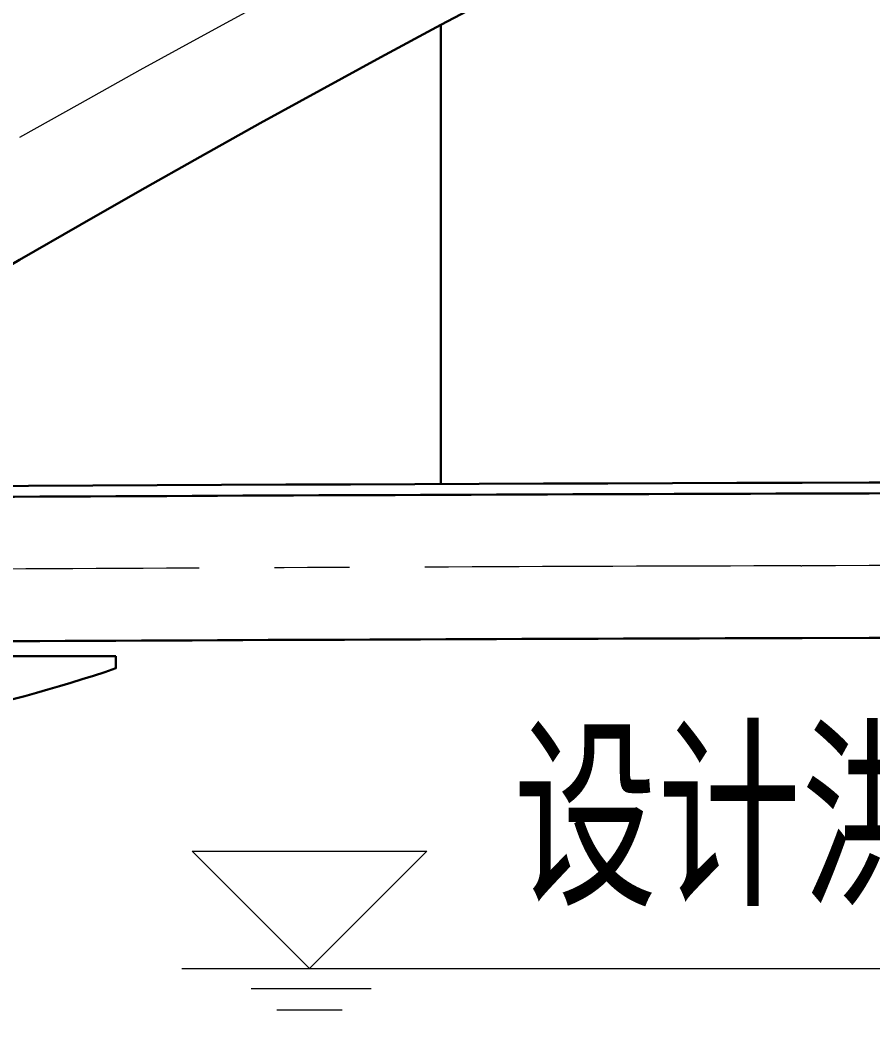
# Model space of a CAD drawing. Header units: millimetres. Extents: x 4628 to 974470, y 12613 to 383573.
# Drawn here: x 494596 to 508769, y 312444 to 329091 of the extents above; entities that cross this region are included whole.
import ezdxf

# ---------------------------------------------------------------- set-up
doc = ezdxf.new("R2010")
doc.units = ezdxf.units.MM
doc.linetypes.add('CENTER', pattern=[2, 1.25, -0.25, 0.25, -0.25])
doc.layers.add('Dim', color=4, linetype='Continuous')
for name, color, linetype, lineweight in [('文字', 7, 'Continuous', 15), ('标注', 3, 'Continuous', 18), ('桥 中心线', 5, 'CENTER', 15), ('桥 构造粗实', 1, 'Continuous', 30), ('桥 标高', 4, 'Continuous', 15)]:
    doc.layers.add(name, color=color, linetype=linetype, lineweight=lineweight)
doc.styles.add('仿宋字', font='', dxfattribs={"width": 0.7})
doc.styles.get('仿宋字').set_extended_font_data('仿宋_GB2312')
doc.dimstyles.new('750', dxfattribs={"dimscale": 0, "dimtxt": 2.5, "dimasz": 1, "dimexe": 1, "dimexo": 1, "dimgap": 0, "dimtad": 0, "dimdec": 0, "dimlfac": 0.1, "dimrnd": 0.1, "dimzin": 12, "dimdsep": 46, "dimtxsty": '仿宋字', "dimblk": 'OBLIQUE', "dimcen": -1, "dimclrd": 256, "dimclre": 256, "dimclrt": 256, "dimadec": 4, "dimazin": 0, "dimtp": 2, "dimtm": 3, "dimtfac": 0.5, "dimtdec": 0, "dimtmove": 2, "dimatfit": 3, "dimldrblk": 'OBLIQUE', "dimfxl": 3, "dimfxlon": 1, "dimtvp": 0.7, "dimtolj": 1, "dimtzin": 12, "dimarcsym": 0})

# ---------------------------------------------------------------- blocks, each defined once
blk = doc.blocks.new('_Oblique')
at = {"color": 0, "linetype": 'ByBlock', "lineweight": -2}
blk.add_line((-0.5, -0.5), (0.5, 0.5), dxfattribs=at)
blk = doc.blocks.new('*D94')
at = {"layer": 'Defpoints', "color": 0}
for p in [(663589, 354869), (663589, 320810), (501589, 320390)]:
    blk.add_point(p, dxfattribs=at)
at = {"layer": '标注', "lineweight": -2}
for p, q in [((501589, 352869), (501589, 355869)), ((663589, 352869), (663589, 355869)), ((501589, 354869), (663589, 354869))]:
    blk.add_line(p, q, dxfattribs=at)
at = {"layer": '标注', "lineweight": -2, "xscale": 1000.0000020837, "yscale": 1000.0000020837, "zscale": 1000.0000020837, "rotation": 180}
blk.add_blockref('_Oblique', (501589, 354869), dxfattribs=at)
at = {"layer": '标注', "lineweight": -2, "xscale": 1000.0000020837, "yscale": 1000.0000020837, "zscale": 1000.0000020837}
blk.add_blockref('_Oblique', (663589, 354869), dxfattribs=at)
at = {"layer": '标注', "insert": (582589, 356619), "char_height": 2500, "attachment_point": 5, "style": '仿宋字'}
blk.add_mtext('\\A1;18×900', dxfattribs=at)
blk = doc.blocks.new('水位')
at = {"layer": '桥 标高'}
for p, q in [((-1500, 2027), (1500, 2027)), ((0, 527), (-1500, 2027)), ((0, 527), (1500, 2027)), ((-1631, 527), (19920, 527)), ((-745, 272), (790, 272)), ((-419, 0), (419, 0))]:
    blk.add_line(p, q, dxfattribs=at)
blk = doc.blocks.new('A$C5172229C')
at = {"layer": '桥 构造粗实'}
for p, q in [((-1500, 381.8), (1400, 381.8)), ((1400, 381.8), (1400, 341.8))]:
    blk.add_line(p, q, dxfattribs=at)
blk.add_arc((413.6, 1787.4), 1750, 281.0824, 304.3085, dxfattribs=at)
blk = doc.blocks.new('*D112')
at = {"layer": 'Defpoints', "color": 0}
for p in [(501589, 354869), (501589, 321395), (482589, 312444)]:
    blk.add_point(p, dxfattribs=at)
at = {"layer": '标注', "lineweight": -2}
for p, q in [((482589, 352869), (482589, 355869)), ((501589, 352869), (501589, 355869)), ((482589, 354869), (501589, 354869))]:
    blk.add_line(p, q, dxfattribs=at)
at = {"layer": '标注', "lineweight": -2, "xscale": 1000.0000020837, "yscale": 1000.0000020837, "zscale": 1000.0000020837, "rotation": 180}
blk.add_blockref('_Oblique', (482589, 354869), dxfattribs=at)
at = {"layer": '标注', "lineweight": -2, "xscale": 1000.0000020837, "yscale": 1000.0000020837, "zscale": 1000.0000020837}
blk.add_blockref('_Oblique', (501589, 354869), dxfattribs=at)
at = {"layer": '标注', "insert": (492089, 356619), "char_height": 2500, "attachment_point": 5, "style": '仿宋字'}
blk.add_mtext('\\A1;1900', dxfattribs=at)

msp = doc.modelspace()

# ---------------------------------------------------------------- linework, layer by layer
at = {"layer": '桥 中心线', "ltscale": 3000}
msp.add_lwpolyline([(509588.7, 334889.4), (508588.7, 334417.6), (507588.7, 333939.4), (506588.7, 333454.8), (505588.7, 332963.7), (504588.7, 332466.3), (503588.7, 331962.4), (502588.7, 331452.1), (501588.7, 330935.4), (500588.7, 330412.3), (499588.7, 329882.7), (498588.7, 329346.7), (497588.7, 328804.4), (496588.7, 328255.6), (495588.7, 327700.3), (494588.7, 327138.7)], dxfattribs=at)
at = {"layer": '桥 中心线', "ltscale": 5000}
msp.add_lwpolyline([(482588.7, 319898.3, -0.0009937), (507571.6, 320022.9), (507586.3, 320022.9, -0.0032499), (650596.1, 319522.4), (650626.4, 319522.1, -0.0013316), (682588.7, 319117.4)], format="xyb", dxfattribs=at)
at = {"layer": '桥 构造粗实'}
msp.add_line((501588.7, 329009.5), (501588.7, 321394.7), dxfattribs=at)
msp.add_lwpolyline([(509588.7, 333079.7), (508588.7, 332593.7), (507588.7, 332101.2), (506588.7, 331602.2), (505588.7, 331096.7), (504588.7, 330584.7), (503588.7, 330066.1), (502588.7, 329541.1), (501588.7, 329009.5), (500588.7, 328471.4), (499588.7, 327926.8), (498588.7, 327375.6), (497588.7, 326818), (496588.7, 326253.8), (495588.7, 325683.1), (494588.7, 325105.8), (493588.7, 324522.1), (492588.7, 323931.8), (491588.7, 323335), (490588.7, 322731.7), (489588.7, 322121.8), (488588.7, 321505.5), (487991.8, 321133.6)], dxfattribs=at)
for points in [[(281269.9, 317283.5), (370623, 319499.5, -0.0054488), (507575.2, 321402.9), (507589.9, 321402.9, -0.0032499), (650584.1, 320902.5), (650614.4, 320902.2, -0.004873), (767540.5, 318593.1), (822266.4, 316978.7, 0.0000105), (822716.4, 316965.4)], [(480588.7, 321084, -0.0010736), (507575.2, 321222.9), (507589.9, 321222.9, -0.0032499), (650584.1, 320722.5), (650614.4, 320722.2, -0.0013324), (682588.7, 320317.2, -0.0013324)], [(480588.7, 318684, -0.0010736), (507575.2, 318822.9), (507589.9, 318822.9, -0.0032499), (650584.1, 318322.5), (650614.4, 318322.2, -0.0014157), (684588.7, 317886.2)]]:
    msp.add_lwpolyline(points, format="xyb", dxfattribs=at)

# ---------------------------------------------------------------- block references
at = {"layer": 'Dim', "xscale": 10, "yscale": 5, "zscale": 10}
msp.add_blockref('A$C5172229C', (482188.7, 316610.2), dxfattribs=at)
at = {"layer": '标注', "xscale": 1.30005200207961, "yscale": 1.30005200207961, "zscale": 1.30005200207961}
msp.add_blockref('水位', (499406.2, 312644.6), dxfattribs=at)

# ---------------------------------------------------------------- texts
at = {"layer": '文字', "insert": (502797.9, 317145.9), "char_height": 2500, "attachment_point": 1, "style": '仿宋字'}
msp.add_mtext_dynamic_manual_height_columns('设计洪水位 +4.180m', width=22875.622, gutter_width=12.5, heights=[0], dxfattribs=at)

# ---------------------------------------------------------------- dimensions: what is measured, and where the dimension line sits
at = {"layer": '标注'}
dim = msp.add_linear_dim(base=(501588.7, 354868.6), p1=(482588.7, 312443.9), p2=(501588.7, 321394.7), dimstyle='750', override={"dimscale": 1000.000002, "dimfxl": 2}, dxfattribs=at)
dim.commit()
dim.dimension.update_dxf_attribs({"geometry": '*D112', "text_midpoint": (492088.7, 356618.6)})
dim = msp.add_linear_dim(base=(663588.7, 354868.6), p1=(501588.7, 320389.9), p2=(663588.7, 320809.5), text='18×900', dimstyle='750', override={"dimscale": 1000.000002, "dimfxl": 2}, dxfattribs=at)
dim.commit()
dim.dimension.update_dxf_attribs({"geometry": '*D94', "text_midpoint": (582588.7, 356618.6)})

doc.saveas('drawing.dxf')
